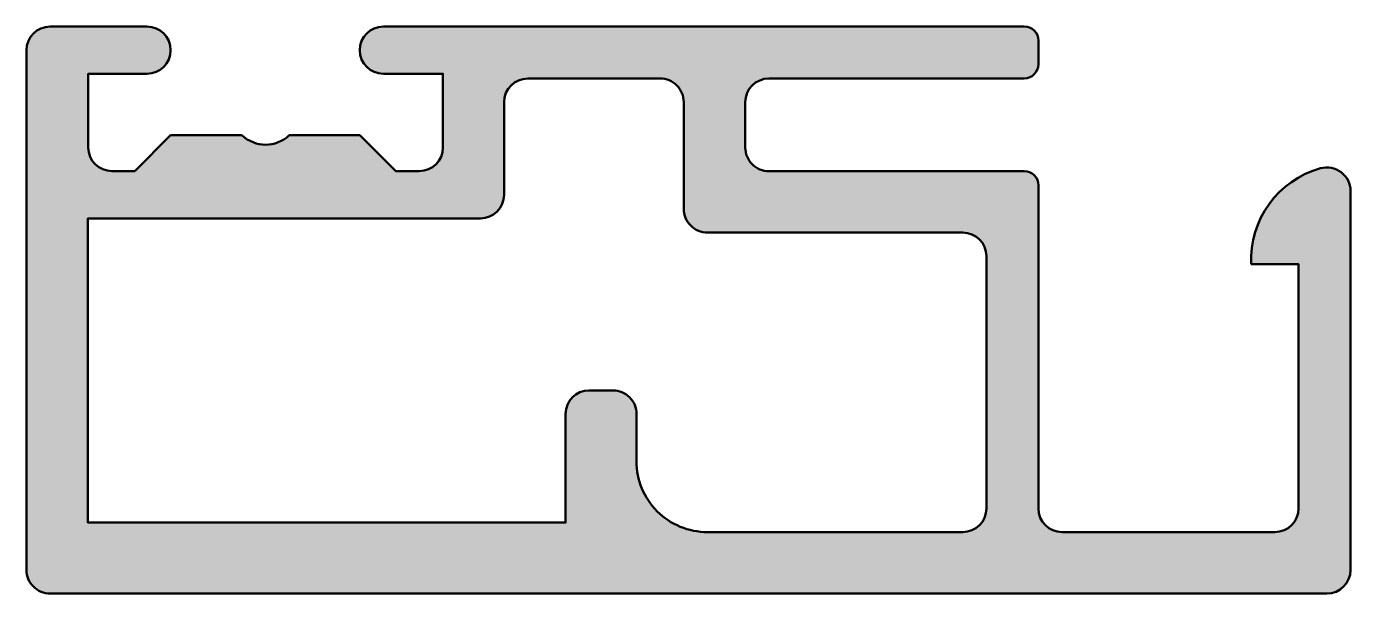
# Model space of a CAD drawing. Extents: x -28 to 0, y 0 to 12.
import ezdxf

# ---------------------------------------------------------------- set-up
doc = ezdxf.new("R2010")
doc.units = 0
doc.layers.add('0S-Alu contour', color=7, linetype='Continuous', lineweight=50)
doc.layers.add('0S-Alu hatch', color=252, linetype='Continuous', lineweight=25)

# ---------------------------------------------------------------- blocks, each defined once
blk = doc.blocks.new('333750__B99E3310_5A4B_4ECD_AA58_478C4F9DDCC8_')
at = {"layer": '0S-Alu hatch'}
h = blk.add_hatch(color=256, dxfattribs=at)
edge = h.paths.add_edge_path()
edge.add_arc((-19.69312728461524, 9.439901321032087), 0.4999999999999965, 270.0000000000012, 359.9993275146313)
edge.add_line((-19.19312728464969, 9.439895452487487), (-19.19310897403462, 10.99995985635992))
edge.add_line((-19.19310897403462, 10.99995985635992), (-20.45219195318265, 10.99995985635996))
edge.add_ellipse((-20.45219195318265, 11.49995985635997), major_axis=(-0.5000000000000036, 0), ratio=1, start_angle=-90, end_angle=90, ccw=False)
edge.add_line((-20.45219195318265, 11.99995985635997), (-6.900038140241237, 12.00176962370856))
edge.add_ellipse((-6.89999894559992, 11.70176962626892), major_axis=(-0.3000000000000047, 0), ratio=1, start_angle=179.9999244856637, end_angle=270.00748562511137, ccw=False)
edge.add_line((-6.599998945600176, 11.70176923084941), (-6.599999604702858, 11.20171599460462))
edge.add_ellipse((-6.899999604702615, 11.20171639002414), major_axis=(-0.3000000000000171, 0), ratio=1, start_angle=90.01765624299412, end_angle=179.9999244760115, ccw=False)
edge.add_line((-6.899907156831944, 10.90171640426848), (-12.30018891323168, 10.90005225569148))
edge.add_arc((-12.30003483344723, 10.40005227943206), 0.4999999999999995, 90.01765624299371, 179.9993347810157)
edge.add_line((-12.80003483341353, 10.40005808456584), (-12.80004598116577, 9.439894833848895))
edge.add_arc((-12.30004598119947, 9.439889028715115), 0.5000000000000004, 179.9993347804678, 270.0003706711965)
edge.add_line((-12.30004274648306, 8.93988902872558), (-6.90000194082981, 8.93992396392683))
edge.add_ellipse((-6.900000000000003, 8.639923963933127), major_axis=(-0.2999999999999816, 0), ratio=1, start_angle=180, end_angle=270.000370671189, ccw=False)
edge.add_line((-6.600000000000021, 8.639923963933088), (-6.599999999999995, 1.800000000000054))
edge.add_arc((-6.099999999999966, 1.80000000000004), 0.5000000000000285, 180, 269.9999999999968)
edge.add_line((-6.099999999999995, 1.300000000000011), (-1.599999999999965, 1.300000000000025))
edge.add_arc((-1.599999999999994, 1.800000000000025), 0.4999999999999996, 270.0000000000033, 360)
edge.add_line((-1.099999999999994, 1.800000000000053), (-1.100000000000022, 6.972435341643957))
edge.add_line((-1.100000000000022, 6.972435341643957), (-2.100000000000023, 6.972435341643958))
edge.add_ellipse((-0.0967279809141242, 7.067602500160596), major_axis=(-2.005531243963211, 0), ratio=1, start_angle=-74.4807154308246, end_angle=2.7198404139788863, ccw=False)
edge.add_ellipse((-0.5000000000000452, 8.518118571124035), major_axis=(-0.5000000000000165, 0), ratio=1, start_angle=180, end_angle=285.46600995341726, ccw=False)
edge.add_line((-2.86e-14, 8.518118571123964), (2.84e-14, 0.5000000000000285))
edge.add_ellipse((-0.5000000000000142, 0.5000000000000427), major_axis=(-0.5000000000000427, 0), ratio=1, start_angle=90.00000000000159, end_angle=180, ccw=False)
edge.add_line((-0.5000000000000002, 0), (-27.49999999378403, -2.84e-14))
edge.add_ellipse((-27.49999999378409, 0.4999999999999714), major_axis=(-0.4999999999999999, 0), ratio=1, start_angle=0, end_angle=90.00000000000608, ccw=False)
edge.add_line((-27.99999999378409, 0.5000000054592167), (-27.99999987411565, 11.4999598618193))
edge.add_ellipse((-27.49999987411571, 11.49995985636003), major_axis=(-0.4999999999999325, 0), ratio=1, start_angle=270.0000000000004, end_angle=360, ccw=False)
edge.add_line((-27.49999987411572, 11.99995985635996), (-25.45205198387805, 11.99995985635996))
edge.add_ellipse((-25.45205198387805, 11.49995985635996), major_axis=(-0.4999999999999983, 0), ratio=1, start_angle=89.9999999999996, end_angle=269.9999999999996, ccw=False)
edge.add_line((-25.45205198387805, 10.99995985635996), (-26.69313186015926, 10.99995985635996))
edge.add_line((-26.69313186015926, 10.99995985635996), (-26.69308608336335, 9.439886649670633))
edge.add_arc((-26.1930860835786, 9.439901321032115), 0.5000000000000006, 180.0016812140722, 270.0000000000004)
edge.add_line((-26.1930860835786, 8.939901321032114), (-25.71207816221091, 8.939901321032112))
edge.add_line((-25.71207816221091, 8.939901321032112), (-24.95205198387803, 9.699927499364973))
edge.add_line((-24.95205198387803, 9.699927499364973), (-23.44308385934828, 9.699927499364984))
edge.add_arc((-22.94310601881763, 10.22496061185752), 0.7250086966618408, 226.4002538392805, 313.6018419354928)
edge.add_line((-22.44310897387093, 9.69994578799075), (-20.95219195318266, 9.699927499364989))
edge.add_line((-20.95219195318266, 9.699927499364989), (-20.19216577484989, 8.939901321032082))
edge.add_line((-20.19216577484989, 8.939901321032082), (-19.69312728461523, 8.93990132103209))
edge = h.paths.add_edge_path()
edge.add_line((-17.90001937635791, 10.39996873924282), (-17.90005419870462, 8.439885013537486))
edge.add_ellipse((-18.40005419862571, 8.439893896409743), major_axis=(-0.5, 0), ratio=1, start_angle=90, end_angle=179.9989820980602, ccw=False)
edge.add_line((-18.40005419862571, 7.939893896409742), (-26.70000000000005, 7.939893896409758))
edge.add_line((-26.70000000000005, 7.939893896409758), (-26.70000000000005, 1.499999999999985))
edge.add_line((-26.70000000000005, 1.499999999999985), (-16.59999999999993, 1.500000000000014))
edge.add_line((-16.59999999999993, 1.500000000000014), (-16.60000000000001, 3.799999999999987))
edge.add_ellipse((-16.1, 3.8), major_axis=(-0.5000000000000036, 0), ratio=1, start_angle=270, end_angle=360, ccw=False)
edge.add_line((-16.1, 4.300000000000004), (-15.60000000000003, 4.300000000000006))
edge.add_ellipse((-15.60000000000002, 3.800000000000004), major_axis=(-0.5000000000000018, 0), ratio=1, start_angle=180, end_angle=270.0000000000006, ccw=False)
edge.add_line((-15.10000000000002, 3.800000000000004), (-15.10000000000002, 2.799999999999967))
edge.add_arc((-13.60000000000006, 2.799999999999976), 1.499999999999964, 180, 270.0000000000004)
edge.add_line((-13.60000000000004, 1.300000000000012), (-8.200000000000045, 1.300000000000011))
edge.add_arc((-8.200000000000054, 1.80000000000002), 0.5000000000000089, 270.000000000001, 360)
edge.add_line((-7.700000000000045, 1.800000000000025), (-7.700000000000017, 7.139906731027296))
edge.add_arc((-8.200000000000015, 7.139906731027296), 0.4999999999999983, 0, 90)
edge.add_line((-8.200000000000015, 7.639906731027294), (-13.6000783828395, 7.639906731027295))
edge.add_ellipse((-13.6000783828395, 8.139906731027294), major_axis=(-0.4999999999999987, 0), ratio=1, start_angle=-0.0011205387991140014, end_angle=90, ccw=False)
edge.add_line((-14.10007838274388, 8.139916509573354), (-14.10003418305918, 10.39995007782436))
edge.add_arc((-14.60003418296357, 10.39995985637042), 0.5000000000000006, 359.9988794612009, 450)
edge.add_line((-14.60003418296357, 10.89995985637042), (-17.40001937643679, 10.89995985637056))
edge.add_arc((-17.40001937643682, 10.39995985637056), 0.5, 89.99999999999675, 179.99898209806)
at = {"layer": '0S-Alu contour', "color": 7}
for points in [[(-27.49999987411572, 11.99995985635996), (-25.45205198387805, 11.99995985635996)], [(-20.45219195318265, 11.99995985635997), (-6.900038140241237, 12.00176962370856)], [(-27.99999999378409, 0.5000000054592167), (-27.99999987411565, 11.4999598618193)], [(-6.599998945600176, 11.70176923084941), (-6.599999604702858, 11.20171599460462)], [(-25.45205198387805, 10.99995985635996), (-26.69313186015926, 10.99995985635996), (-26.69308608336335, 9.439886649670633)], [(-19.19312728464969, 9.439895452487487), (-19.19310897403462, 10.99995985635992), (-20.45219195318265, 10.99995985635996)], [(-14.60003418296357, 10.89995985637042), (-17.40001937643679, 10.89995985637056)], [(-6.899907156831944, 10.90171640426848), (-12.30018891323168, 10.90005225569148)], [(-17.90001937635791, 10.39996873924282), (-17.90005419870462, 8.439885013537486)], [(-14.10007838274388, 8.139916509573354), (-14.10003418305918, 10.39995007782436)], [(-12.80003483341353, 10.40005808456584), (-12.80004598116577, 9.439894833848895)], [(-26.1930860835786, 8.939901321032114), (-25.71207816221091, 8.939901321032112), (-24.95205198387803, 9.699927499364973), (-23.44308385934828, 9.699927499364984)], [(-22.44310897387093, 9.69994578799075), (-20.95219195318266, 9.699927499364989), (-20.19216577484989, 8.939901321032082), (-19.69312728461523, 8.93990132103209)], [(-12.30004274648306, 8.93988902872558), (-6.90000194082981, 8.93992396392683)], [(-6.600000000000021, 8.639923963933088), (-6.599999999999995, 1.800000000000054)], [(-2.86e-14, 8.518118571123964), (2.84e-14, 0.5000000000000285)], [(-18.40005419862571, 7.939893896409742), (-26.70000000000005, 7.939893896409758), (-26.70000000000005, 1.499999999999985), (-16.59999999999993, 1.500000000000014), (-16.60000000000001, 3.799999999999987)], [(-8.200000000000015, 7.639906731027294), (-13.6000783828395, 7.639906731027295)], [(-7.700000000000045, 1.800000000000025), (-7.700000000000017, 7.139906731027296)], [(-1.099999999999994, 1.800000000000053), (-1.100000000000022, 6.972435341643957), (-2.100000000000023, 6.972435341643958)], [(-16.1, 4.300000000000004), (-15.60000000000003, 4.300000000000006)], [(-15.10000000000002, 3.800000000000004), (-15.10000000000002, 2.799999999999967)], [(-13.60000000000004, 1.300000000000012), (-8.200000000000045, 1.300000000000011)], [(-6.099999999999995, 1.300000000000011), (-1.599999999999965, 1.300000000000025)], [(-0.5000000000000002, 0), (-27.49999999378403, -2.84e-14)]]:
    blk.add_lwpolyline(points, dxfattribs=at)
at = {"layer": '0S-Alu contour', "color": 7, "extrusion": (0, 0, -1)}
for centre, radius, start, end in [((27.49999987411571, 11.49995985636003), 0.4999999999999325, 0, 89.99999999999959), ((25.45205198387805, 11.49995985635996), 0.4999999999999983, 90.0000000000004, 270.0000000000004), ((20.45219195318265, 11.49995985635997), 0.5000000000000036, 270, 90), ((6.89999894559992, 11.70176962626892), 0.3000000000000047, 89.99251437488866, 180.0000755143364), ((6.899999604702615, 11.20171639002414), 0.3000000000000171, 180.0000755239886, 269.9823437570059), ((0.0967279809141242, 7.067602500160596), 2.005531243963211, 357.2801595860211, 74.48071543082462), ((0.5000000000000452, 8.518118571124035), 0.5000000000000165, 74.53399004658276, 180), ((6.900000000000003, 8.639923963933127), 0.2999999999999816, 89.99962932881103, 180), ((18.40005419862571, 8.439893896409743), 0.5, 180.0010179019399, 270), ((13.6000783828395, 8.139906731027294), 0.4999999999999987, 270, 0.0011205387990763), ((16.1, 3.8), 0.5000000000000036, 0, 90), ((15.60000000000002, 3.800000000000004), 0.5000000000000018, 89.99999999999939, 180), ((27.49999999378409, 0.4999999999999714), 0.4999999999999999, 269.9999999999939, 0), ((0.5000000000000142, 0.5000000000000427), 0.5000000000000427, 180, 269.9999999999984)]:
    blk.add_arc(centre, radius, start, end, dxfattribs=at)
at = {"layer": '0S-Alu contour', "color": 7}
for centre, radius, start, end in [((-17.40001937643682, 10.39995985637056), 0.5, 89.99999999999675, 179.99898209806), ((-14.60003418296357, 10.39995985637042), 0.5000000000000006, 359.9988794612009, 90), ((-12.30003483344723, 10.40005227943206), 0.4999999999999995, 90.01765624299371, 179.9993347810157), ((-22.94310601881763, 10.22496061185752), 0.7250086966618408, 226.4002538392805, 313.6018419354928), ((-26.1930860835786, 9.439901321032115), 0.5000000000000006, 180.0016812140722, 270.0000000000004), ((-19.69312728461524, 9.439901321032087), 0.4999999999999965, 270.0000000000012, 359.9993275146313), ((-12.30004598119947, 9.439889028715115), 0.5000000000000004, 179.9993347804678, 270.0003706711965), ((-8.200000000000015, 7.139906731027296), 0.4999999999999983, 0, 90), ((-13.60000000000006, 2.799999999999976), 1.499999999999964, 180, 270.0000000000004), ((-8.200000000000054, 1.80000000000002), 0.5000000000000089, 270.000000000001, 0), ((-6.099999999999966, 1.80000000000004), 0.5000000000000285, 180, 269.9999999999968), ((-1.599999999999994, 1.800000000000025), 0.4999999999999996, 270.0000000000033, 0)]:
    blk.add_arc(centre, radius, start, end, dxfattribs=at)
blk = doc.blocks.new('333750__EE7C7C14_B350_4B57_BE15_FCE339BE73D4_')
at = {"layer": '0S-Alu contour', "color": 7}
blk.add_blockref('333750__B99E3310_5A4B_4ECD_AA58_478C4F9DDCC8_', (0, 0), dxfattribs=at)

msp = doc.modelspace()

# ---------------------------------------------------------------- block references
at = {"layer": '0S-Alu contour', "color": 7}
msp.add_blockref('333750__EE7C7C14_B350_4B57_BE15_FCE339BE73D4_', (0, 0), dxfattribs=at)

doc.saveas('drawing.dxf')
